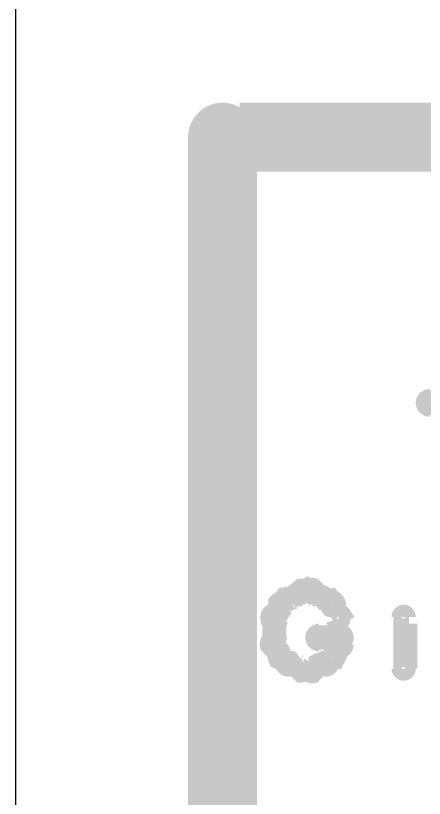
# Model space of a CAD drawing. Extents: x 7835 to 14160, y 8914 to 11568.
# Drawn here: x 7835 to 7953.5, y 9548.4 to 9775.2 of the extents above; entities that cross this region are included whole.
import ezdxf

# ---------------------------------------------------------------- set-up
doc = ezdxf.new("R2010")
doc.units = 0
for name, color, linetype in [('_BOARD', 254, 'CONTINUOUS'), ('DOCUMENTATION1', 3, 'CONTINUOUS'), ('TOP_SILKSCREEN', 1, 'CONTINUOUS')]:
    doc.layers.add(name, color=color, linetype=linetype)

msp = doc.modelspace()

# ---------------------------------------------------------------- linework, layer by layer
at = {"layer": '_BOARD', "color": 3}
msp.add_lwpolyline([(7835, 9315), (11640, 9315), (11640, 9315), (11640, 11565), (11640, 11565), (7835, 11565), (7835, 11565), (7835, 9315), (7835, 9315)], close=True, dxfattribs=at)
at = {"layer": 'DOCUMENTATION1', "color": 94}
for points in [[(9130, 9740, 20, 20, 0), (7895, 9740, 0, 0, 0), (7895, 9740, 10, 10, 0), (7895, 9745, 10, 10, 1), (7895, 9735, 0, 0, 0), (7900, 9740, 10, 10, 1), (7890, 9740, 0, 0, 0), (7895, 9740, 0, 0, 0), (7895, 9740, 20, 20, 0), (7895, 9425, 20, 20, 0), (7895, 9425, 0, 0, 0), (7895, 9425, 10, 10, 0), (7890, 9425, 10, 10, 1), (7900, 9425, 0, 0, 0), (7895, 9430, 10, 10, 1), (7895, 9420, 0, 0, 0), (7895, 9425, 0, 0, 0), (7895, 9425, 20, 20, 0), (9130, 9425, 0, 0, 0)], [(7955, 9665, 4, 4, 1), (7955, 9661, 0, 0, 0), (7955, 9663, 0, 0, 0), (7955, 9663, 7, 7, 0), (7974, 9663, 7, 7, 0), (7974, 9663, 0, 0, 0), (7974, 9663, 4, 4, 0), (7974, 9661, 4, 4, 1), (7974, 9665, 0, 0, 0)]]:
    msp.add_lwpolyline(points, format="xyseb", dxfattribs=at)
at = {"layer": 'TOP_SILKSCREEN', "color": 135}
for points in [[(7913, 9608, 4, 4, 1), (7915, 9605, 0, 0, 0), (7914, 9606, 0, 0, 0), (7914, 9606, 7, 7, 0), (7918, 9608, 7, 7, 0), (7918, 9608, 0, 0, 0), (7918, 9608, 4, 4, 0), (7918, 9607, 4, 4, 1), (7917, 9610, 0, 0, 0)], [(7918, 9610, 4, 4, 1), (7918, 9606, 0, 0, 0), (7918, 9608, 0, 0, 0), (7918, 9608, 7, 7, 0), (7921, 9608, 7, 7, 0), (7921, 9608, 0, 0, 0), (7921, 9608, 4, 4, 0), (7921, 9606, 4, 4, 1), (7921, 9610, 0, 0, 0)], [(7922, 9610, 4, 4, 1), (7920, 9607, 0, 0, 0), (7921, 9608, 0, 0, 0), (7921, 9608, 7, 7, 0), (7925, 9606, 7, 7, 0), (7925, 9606, 0, 0, 0), (7925, 9606, 4, 4, 0), (7924, 9605, 4, 4, 1), (7926, 9608, 0, 0, 0)], [(7911, 9606, 4, 4, 1), (7913, 9603, 0, 0, 0), (7912, 9604, 0, 0, 0), (7912, 9604, 7, 7, 0), (7914, 9606, 7, 7, 0), (7914, 9606, 0, 0, 0), (7914, 9606, 4, 4, 0), (7915, 9605, 4, 4, 1), (7913, 9607, 0, 0, 0)], [(7926, 9607, 4, 4, 1), (7924, 9605, 0, 0, 0), (7925, 9606, 0, 0, 0), (7925, 9606, 7, 7, 0), (7927, 9604, 7, 7, 0), (7927, 9604, 0, 0, 0), (7927, 9604, 4, 4, 0), (7926, 9603, 4, 4, 1), (7928, 9606, 0, 0, 0)], [(7908, 9601, 4, 4, 1), (7912, 9600, 0, 0, 0), (7910, 9601, 0, 0, 0), (7910, 9601, 7, 7, 0), (7912, 9604, 7, 7, 0), (7912, 9604, 0, 0, 0), (7912, 9604, 4, 4, 0), (7913, 9604, 4, 4, 1), (7910, 9605, 0, 0, 0)], [(7928, 9605, 4, 4, 1), (7925, 9604, 0, 0, 0), (7927, 9604, 0, 0, 0), (7927, 9604, 7, 7, 0), (7929, 9601, 7, 7, 0), (7929, 9601, 0, 0, 0), (7929, 9601, 4, 4, 0), (7927, 9600, 4, 4, 1), (7930, 9601, 0, 0, 0)], [(7948, 9606, 4, 4, 1), (7948, 9606, 0, 0, 0), (7948, 9606, 0, 0, 0), (7948, 9606, 7, 7, 0), (7948, 9606, 7, 7, 0), (7948, 9606, 0, 0, 0), (7948, 9606, 4, 4, 0), (7948, 9606, 4, 4, 1), (7948, 9606, 0, 0, 0)], [(7908, 9593, 4, 4, 1), (7912, 9593, 0, 0, 0), (7910, 9593, 0, 0, 0), (7910, 9593, 7, 7, 0), (7910, 9601, 7, 7, 0), (7910, 9601, 0, 0, 0), (7910, 9601, 4, 4, 0), (7912, 9601, 4, 4, 1), (7908, 9601, 0, 0, 0)], [(7946, 9586, 4, 4, 1), (7949, 9586, 0, 0, 0), (7948, 9586, 0, 0, 0), (7948, 9586, 7, 7, 0), (7948, 9601, 7, 7, 0), (7948, 9601, 0, 0, 0), (7948, 9601, 4, 4, 0), (7949, 9601, 4, 4, 1), (7946, 9601, 0, 0, 0)], [(7910, 9589, 4, 4, 1), (7913, 9590, 0, 0, 0), (7912, 9589, 0, 0, 0), (7912, 9589, 7, 7, 0), (7910, 9593, 7, 7, 0), (7910, 9593, 0, 0, 0), (7910, 9593, 4, 4, 0), (7912, 9594, 4, 4, 1), (7908, 9592, 0, 0, 0)], [(7923, 9597, 4, 4, 1), (7923, 9593, 0, 0, 0), (7923, 9595, 0, 0, 0), (7923, 9595, 7, 7, 0), (7929, 9595, 7, 7, 0), (7929, 9595, 0, 0, 0), (7929, 9595, 4, 4, 0), (7929, 9593, 4, 4, 1), (7929, 9597, 0, 0, 0)], [(7931, 9595, 4, 4, 1), (7927, 9595, 0, 0, 0), (7929, 9595, 0, 0, 0), (7929, 9595, 7, 7, 0), (7929, 9593, 7, 7, 0), (7929, 9593, 0, 0, 0), (7929, 9593, 4, 4, 0), (7927, 9593, 4, 4, 1), (7931, 9593, 0, 0, 0)], [(7930, 9592, 4, 4, 1), (7927, 9594, 0, 0, 0), (7929, 9593, 0, 0, 0), (7929, 9593, 7, 7, 0), (7927, 9589, 7, 7, 0), (7927, 9589, 0, 0, 0), (7927, 9589, 4, 4, 0), (7925, 9590, 4, 4, 1), (7928, 9589, 0, 0, 0)], [(7913, 9586, 4, 4, 1), (7915, 9589, 0, 0, 0), (7914, 9588, 0, 0, 0), (7914, 9588, 7, 7, 0), (7912, 9589, 7, 7, 0), (7912, 9589, 0, 0, 0), (7912, 9589, 4, 4, 0), (7913, 9591, 4, 4, 1), (7911, 9588, 0, 0, 0)], [(7928, 9588, 4, 4, 1), (7926, 9591, 0, 0, 0), (7927, 9589, 0, 0, 0), (7927, 9589, 7, 7, 0), (7925, 9588, 7, 7, 0), (7925, 9588, 0, 0, 0), (7925, 9588, 4, 4, 0), (7924, 9589, 4, 4, 1), (7926, 9586, 0, 0, 0)], [(7917, 9584, 4, 4, 1), (7918, 9587, 0, 0, 0), (7918, 9586, 0, 0, 0), (7918, 9586, 7, 7, 0), (7914, 9588, 7, 7, 0), (7914, 9588, 0, 0, 0), (7914, 9588, 4, 4, 0), (7915, 9589, 4, 4, 1), (7913, 9586, 0, 0, 0)], [(7926, 9586, 4, 4, 1), (7924, 9589, 0, 0, 0), (7925, 9588, 0, 0, 0), (7925, 9588, 7, 7, 0), (7921, 9586, 7, 7, 0), (7921, 9586, 0, 0, 0), (7921, 9586, 4, 4, 0), (7920, 9587, 4, 4, 1), (7922, 9584, 0, 0, 0)], [(7921, 9584, 4, 4, 1), (7921, 9587, 0, 0, 0), (7921, 9586, 0, 0, 0), (7921, 9586, 7, 7, 0), (7918, 9586, 7, 7, 0), (7918, 9586, 0, 0, 0), (7918, 9586, 4, 4, 0), (7918, 9587, 4, 4, 1), (7918, 9584, 0, 0, 0)]]:
    msp.add_lwpolyline(points, format="xyseb", dxfattribs=at)

doc.saveas('drawing.dxf')
